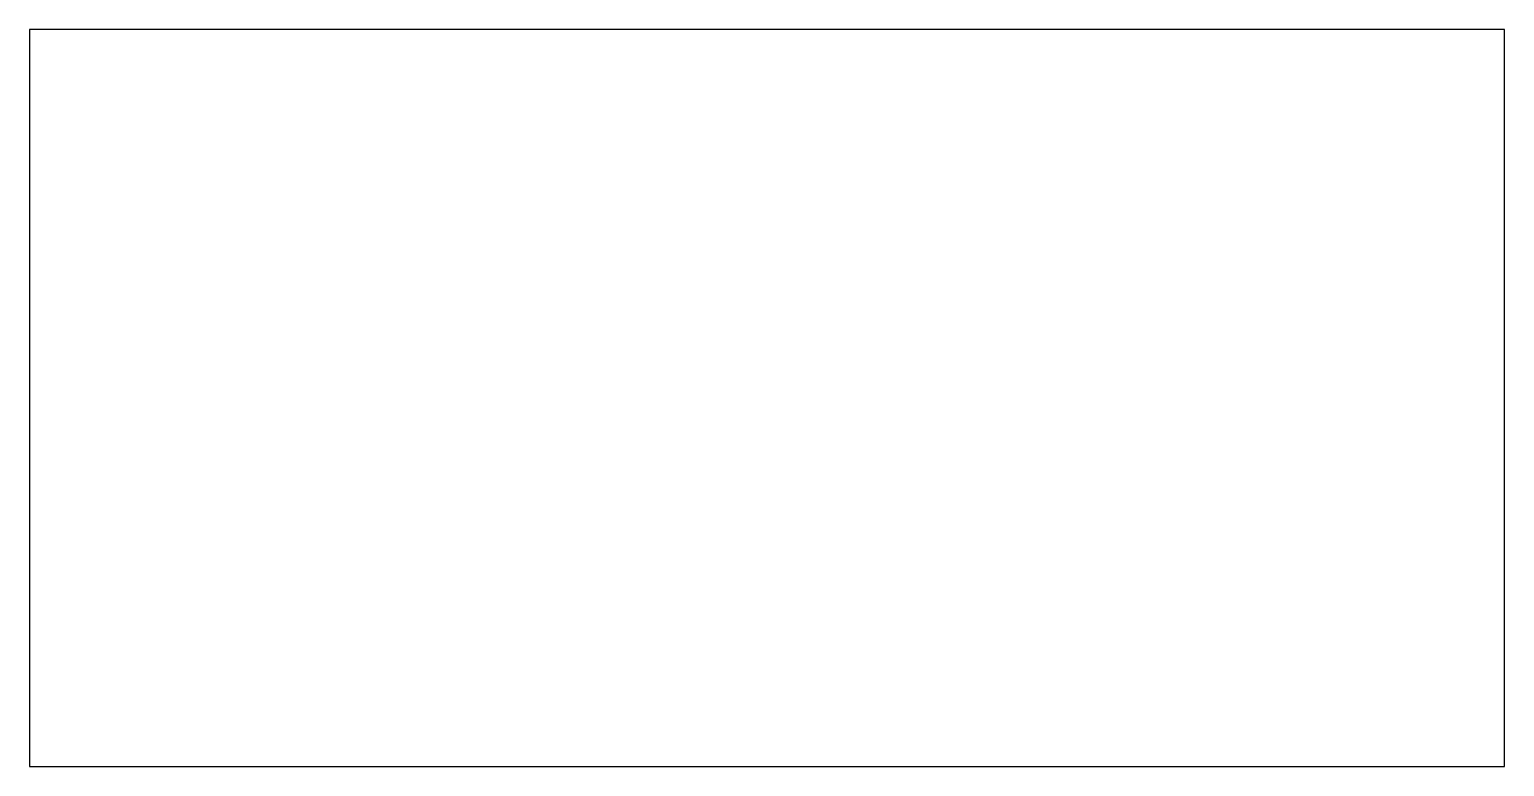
# Model space of a CAD drawing. Header units: millimetres. Extents: x 0 to 2000, y 0 to 1000.
import ezdxf

# ---------------------------------------------------------------- set-up
doc = ezdxf.new("R2010")
doc.units = ezdxf.units.MM

msp = doc.modelspace()

# ---------------------------------------------------------------- linework, layer by layer
for p, q in [((2000, 1000), (0, 1000)), ((0, 1000), (0, 0)), ((2000, 0), (2000, 1000)), ((0, 0), (1000, 0)), ((1000, 0), (2000, 0))]:
    msp.add_line(p, q)

doc.saveas('drawing.dxf')
